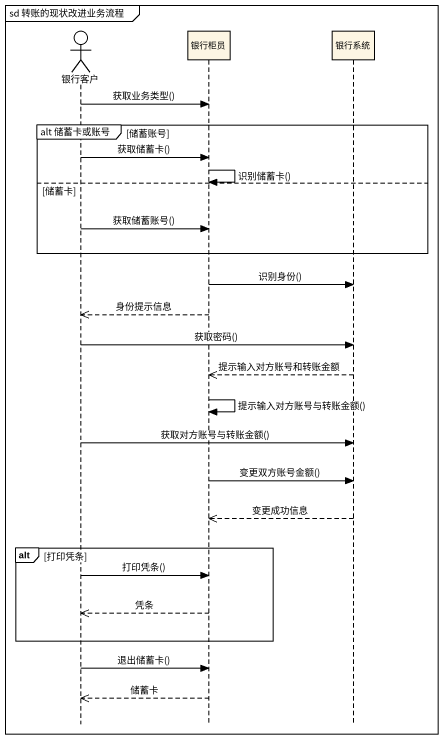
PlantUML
@startuml
mainframe sd 转账的现状改进业务流程
hide footbox
actor 银行客户
participant 银行柜员
participant 银行系统

银行客户 -> 银行柜员 : 获取业务类型()
group alt 储蓄卡或账号 [储蓄账号]
  银行客户 -> 银行柜员 : 获取储蓄卡()
  银行柜员 -> 银行柜员 : 识别储蓄卡()
else 储蓄卡
  银行客户 -> 银行柜员 : 获取储蓄账号()
end
银行柜员 -> 银行系统 : 识别身份()
银行柜员 -->> 银行客户 : 身份提示信息
银行客户 -> 银行系统 : 获取密码()
银行系统 -->> 银行柜员 : 提示输入对方账号和转账金额
银行柜员 -> 银行柜员 : 提示输入对方账号与转账金额()
银行客户 -> 银行系统 : 获取对方账号与转账金额()
银行柜员 -> 银行系统 : 变更双方账号金额()
银行系统 -->> 银行柜员 : 变更成功信息
alt 打印凭条
  银行客户 -> 银行柜员 : 打印凭条()
  银行柜员 -->> 银行客户 : 凭条
end
银行客户 -> 银行柜员 : 退出储蓄卡()
银行柜员 -->> 银行客户 : 储蓄卡
@enduml
